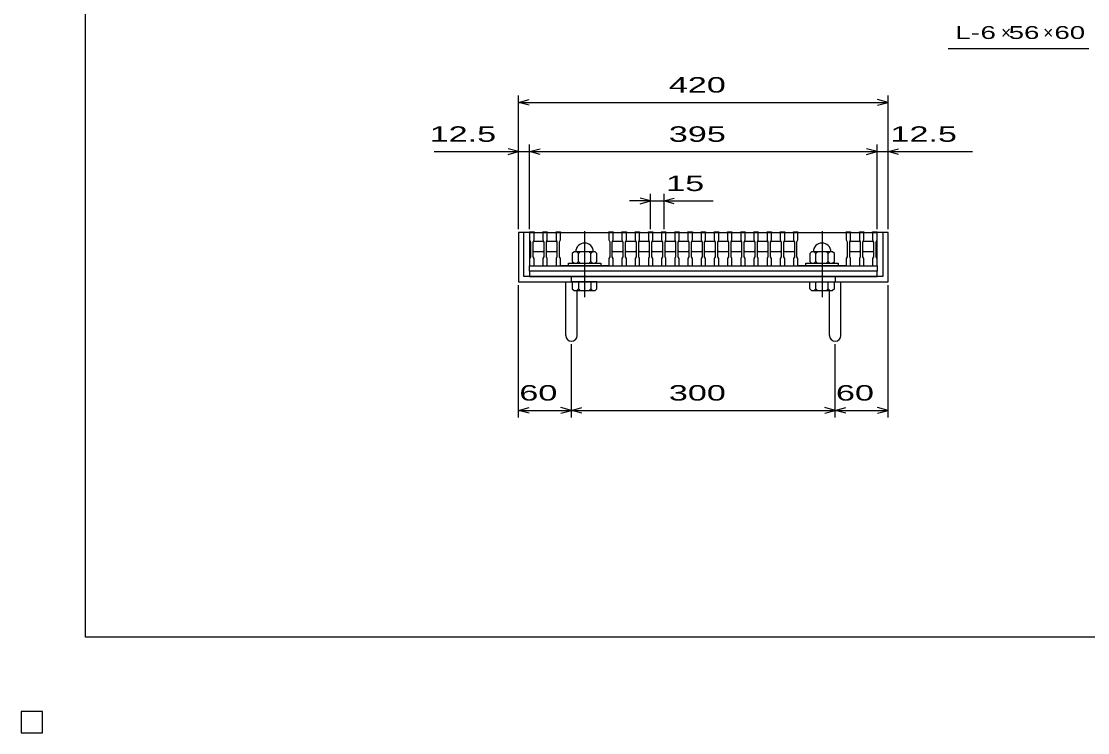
# Model space of a CAD drawing. Units: millimetres, scale not verified. Extents: x -1456 to 1385, y -1026 to 843.
# Drawn here: x -1456 to -243, y -1026 to -217 of the extents above; entities that cross this region are included whole.
import ezdxf
from ezdxf.enums import TextEntityAlignment as Align

# ---------------------------------------------------------------- set-up
doc = ezdxf.new("R2010")
doc.units = ezdxf.units.MM
doc.header["$LTSCALE"] = 8
doc.linetypes.add('CHAIN', pattern=[18.5, 12, -1.5, 3.5, -1.5])
for name, color, linetype, lineweight in [('0_2', 150, 'Continuous', 25), ('16', 3, 'Continuous', 25), ('19', 6, 'Continuous', 25), ('22', 4, 'Continuous', 25)]:
    doc.layers.add(name, color=color, linetype=linetype, lineweight=lineweight)
doc.styles.add('ベクトル', font='')
doc.styles.get('ベクトル').set_extended_font_data('ベクトル')

msp = doc.modelspace()

# ---------------------------------------------------------------- linework, layer by layer
at = {"layer": '0_2'}
for p, q in [((-1383.2, -917.2), (-1383.2, 842.8)), ((1384.8, -917.2), (-1383.2, -917.2))]:
    msp.add_line(p, q, dxfattribs=at)
at = {"layer": '16'}
for p, q in [((-878, -457), (-878, -456.3)), ((-878, -456.3), (-873, -456.3)), ((-878, -457), (-878, -465.5)), ((-873, -457), (-878, -457)), ((-878, -457), (-878, -495)), ((-878, -457), (-483, -457)), ((-873, -456.3), (-873, -457)), ((-873, -465.5), (-873, -457)), ((-863, -457), (-863, -456.3)), ((-863, -456.3), (-858, -456.3)), ((-863, -457), (-863, -465.5)), ((-858, -457), (-863, -457)), ((-858, -456.3), (-858, -457)), ((-858, -465.5), (-858, -457)), ((-848, -457), (-848, -456.3)), ((-848, -456.3), (-843, -456.3)), ((-848, -457), (-848, -465.5)), ((-843, -457), (-848, -457)), ((-843, -456.3), (-843, -457)), ((-843, -465.5), (-843, -457)), ((-843, -457), (-788, -457)), ((-788, -457), (-788, -456.3)), ((-788, -456.3), (-783, -456.3)), ((-788, -457), (-788, -465.5)), ((-783, -457), (-788, -457)), ((-783, -456.3), (-783, -457)), ((-783, -465.5), (-783, -457)), ((-773, -457), (-773, -456.3)), ((-773, -456.3), (-768, -456.3)), ((-773, -457), (-773, -465.5)), ((-768, -457), (-773, -457)), ((-768, -456.3), (-768, -457)), ((-768, -465.5), (-768, -457)), ((-758, -457), (-758, -456.3)), ((-758, -456.3), (-753, -456.3)), ((-758, -457), (-758, -465.5)), ((-753, -457), (-758, -457)), ((-753, -456.3), (-753, -457)), ((-753, -465.5), (-753, -457)), ((-743, -457), (-743, -456.3)), ((-743, -456.3), (-738, -456.3)), ((-743, -457), (-743, -465.5)), ((-738, -457), (-743, -457)), ((-738, -456.3), (-738, -457)), ((-738, -465.5), (-738, -457)), ((-728, -457), (-728, -456.3)), ((-728, -456.3), (-723, -456.3)), ((-728, -457), (-728, -465.5)), ((-723, -457), (-728, -457)), ((-723, -456.3), (-723, -457)), ((-723, -465.5), (-723, -457)), ((-713, -457), (-713, -456.3)), ((-713, -456.3), (-708, -456.3)), ((-713, -457), (-713, -465.5)), ((-708, -457), (-713, -457)), ((-708, -456.3), (-708, -457)), ((-708, -465.5), (-708, -457)), ((-698, -457), (-698, -456.3)), ((-698, -456.3), (-693, -456.3)), ((-698, -457), (-698, -465.5)), ((-693, -457), (-698, -457)), ((-693, -456.3), (-693, -457)), ((-693, -465.5), (-693, -457)), ((-683, -457), (-683, -456.3)), ((-683, -456.3), (-678, -456.3)), ((-683, -457), (-683, -465.5)), ((-678, -457), (-683, -457)), ((-678, -456.3), (-678, -457)), ((-678, -465.5), (-678, -457)), ((-668, -457), (-668, -456.3)), ((-668, -456.3), (-663, -456.3)), ((-668, -457), (-668, -465.5)), ((-663, -457), (-668, -457)), ((-663, -456.3), (-663, -457)), ((-663, -465.5), (-663, -457)), ((-653, -457), (-653, -456.3)), ((-653, -456.3), (-648, -456.3)), ((-653, -457), (-653, -465.5)), ((-648, -457), (-653, -457)), ((-648, -456.3), (-648, -457)), ((-648, -465.5), (-648, -457)), ((-638, -457), (-638, -456.3)), ((-638, -456.3), (-633, -456.3)), ((-638, -457), (-638, -465.5)), ((-633, -457), (-638, -457)), ((-633, -456.3), (-633, -457)), ((-633, -465.5), (-633, -457)), ((-623, -457), (-623, -456.3)), ((-623, -456.3), (-618, -456.3)), ((-623, -457), (-623, -465.5)), ((-618, -457), (-623, -457)), ((-618, -456.3), (-618, -457)), ((-618, -465.5), (-618, -457)), ((-608, -457), (-608, -456.3)), ((-608, -456.3), (-603, -456.3)), ((-608, -457), (-608, -465.5)), ((-603, -457), (-608, -457)), ((-603, -456.3), (-603, -457)), ((-603, -465.5), (-603, -457)), ((-593, -457), (-593, -456.3)), ((-593, -456.3), (-588, -456.3)), ((-593, -457), (-593, -465.5)), ((-588, -457), (-593, -457)), ((-588, -456.3), (-588, -457)), ((-588, -465.5), (-588, -457)), ((-578, -457), (-578, -456.3)), ((-578, -456.3), (-573, -456.3)), ((-578, -457), (-578, -465.5)), ((-573, -457), (-578, -457)), ((-573, -456.3), (-573, -457)), ((-573, -465.5), (-573, -457)), ((-573, -457), (-518, -457)), ((-518, -457), (-518, -456.3)), ((-518, -456.3), (-513, -456.3)), ((-518, -457), (-518, -465.5)), ((-513, -457), (-518, -457)), ((-513, -456.3), (-513, -457)), ((-513, -465.5), (-513, -457)), ((-503, -457), (-503, -456.3)), ((-503, -456.3), (-498, -456.3)), ((-503, -457), (-503, -465.5)), ((-498, -457), (-503, -457)), ((-498, -456.3), (-498, -457)), ((-498, -465.5), (-498, -457)), ((-488, -457), (-488, -456.3)), ((-488, -456.3), (-483, -456.3)), ((-488, -457), (-488, -465.5)), ((-483, -457), (-488, -457)), ((-483, -456.3), (-483, -457)), ((-483, -465.5), (-483, -457)), ((-483, -495), (-483, -457)), ((-878, -465.5), (-877, -467.5)), ((-877, -467.5), (-877, -484.5)), ((-874, -467.5), (-873, -465.5)), ((-874, -468), (-873, -467)), ((-874, -484.5), (-874, -467.5)), ((-873, -467), (-863, -467)), ((-863, -465.5), (-862, -467.5)), ((-863, -467), (-862, -468)), ((-862, -467.5), (-862, -484.5)), ((-859, -467.5), (-858, -465.5)), ((-859, -468), (-858, -467)), ((-859, -484.5), (-859, -467.5)), ((-858, -467), (-848, -467)), ((-848, -465.5), (-847, -467.5)), ((-848, -467), (-847, -468)), ((-847, -467.5), (-847, -484.5)), ((-844, -467.5), (-843, -465.5)), ((-844, -484.5), (-844, -467.5)), ((-788, -465.5), (-787, -467.5)), ((-787, -467.5), (-787, -484.5)), ((-784, -467.5), (-783, -465.5)), ((-784, -468), (-783, -467)), ((-784, -484.5), (-784, -467.5)), ((-783, -467), (-773, -467)), ((-773, -465.5), (-772, -467.5)), ((-773, -467), (-772, -468)), ((-772, -467.5), (-772, -484.5)), ((-769, -467.5), (-768, -465.5)), ((-769, -468), (-768, -467)), ((-769, -484.5), (-769, -467.5)), ((-768, -467), (-758, -467)), ((-758, -465.5), (-757, -467.5)), ((-758, -467), (-757, -468)), ((-757, -467.5), (-757, -484.5)), ((-754, -467.5), (-753, -465.5)), ((-754, -468), (-753, -467)), ((-754, -484.5), (-754, -467.5)), ((-753, -467), (-743, -467)), ((-743, -465.5), (-742, -467.5)), ((-743, -467), (-742, -468)), ((-742, -467.5), (-742, -484.5)), ((-739, -467.5), (-738, -465.5)), ((-739, -468), (-738, -467)), ((-739, -484.5), (-739, -467.5)), ((-738, -467), (-728, -467)), ((-728, -465.5), (-727, -467.5)), ((-728, -467), (-727, -468)), ((-727, -467.5), (-727, -484.5)), ((-724, -467.5), (-723, -465.5)), ((-724, -468), (-723, -467)), ((-724, -484.5), (-724, -467.5)), ((-723, -467), (-713, -467)), ((-713, -465.5), (-712, -467.5)), ((-713, -467), (-712, -468)), ((-712, -467.5), (-712, -484.5)), ((-709, -467.5), (-708, -465.5)), ((-709, -468), (-708, -467)), ((-709, -484.5), (-709, -467.5)), ((-708, -467), (-698, -467)), ((-698, -465.5), (-697, -467.5)), ((-698, -467), (-697, -468)), ((-697, -467.5), (-697, -484.5)), ((-694, -467.5), (-693, -465.5)), ((-694, -468), (-693, -467)), ((-694, -484.5), (-694, -467.5)), ((-693, -467), (-683, -467)), ((-683, -465.5), (-682, -467.5)), ((-683, -467), (-682, -468)), ((-682, -467.5), (-682, -484.5)), ((-679, -467.5), (-678, -465.5)), ((-679, -468), (-678, -467)), ((-679, -484.5), (-679, -467.5)), ((-678, -467), (-668, -467)), ((-668, -465.5), (-667, -467.5)), ((-668, -467), (-667, -468)), ((-667, -467.5), (-667, -484.5)), ((-664, -467.5), (-663, -465.5)), ((-664, -468), (-663, -467)), ((-664, -484.5), (-664, -467.5)), ((-663, -467), (-653, -467)), ((-653, -465.5), (-652, -467.5)), ((-653, -467), (-652, -468)), ((-652, -467.5), (-652, -484.5)), ((-649, -467.5), (-648, -465.5)), ((-649, -468), (-648, -467)), ((-649, -484.5), (-649, -467.5)), ((-648, -467), (-638, -467)), ((-638, -465.5), (-637, -467.5)), ((-638, -467), (-637, -468)), ((-637, -467.5), (-637, -484.5)), ((-634, -467.5), (-633, -465.5)), ((-634, -468), (-633, -467)), ((-634, -484.5), (-634, -467.5)), ((-633, -467), (-623, -467)), ((-623, -465.5), (-622, -467.5)), ((-623, -467), (-622, -468)), ((-622, -467.5), (-622, -484.5)), ((-619, -467.5), (-618, -465.5)), ((-619, -468), (-618, -467)), ((-619, -484.5), (-619, -467.5)), ((-618, -467), (-608, -467)), ((-608, -465.5), (-607, -467.5)), ((-608, -467), (-607, -468)), ((-607, -467.5), (-607, -484.5)), ((-604, -467.5), (-603, -465.5)), ((-604, -468), (-603, -467)), ((-604, -484.5), (-604, -467.5)), ((-603, -467), (-593, -467)), ((-593, -465.5), (-592, -467.5)), ((-593, -467), (-592, -468)), ((-592, -467.5), (-592, -484.5)), ((-589, -467.5), (-588, -465.5)), ((-589, -468), (-588, -467)), ((-589, -484.5), (-589, -467.5)), ((-588, -467), (-578, -467)), ((-578, -465.5), (-577, -467.5)), ((-578, -467), (-577, -468)), ((-577, -467.5), (-577, -484.5)), ((-574, -467.5), (-573, -465.5)), ((-574, -484.5), (-574, -467.5)), ((-518, -465.5), (-517, -467.5)), ((-517, -467.5), (-517, -484.5)), ((-514, -467.5), (-513, -465.5)), ((-514, -468), (-513, -467)), ((-514, -484.5), (-514, -467.5)), ((-513, -467), (-503, -467)), ((-503, -465.5), (-502, -467.5)), ((-503, -467), (-502, -468)), ((-502, -467.5), (-502, -484.5)), ((-499, -467.5), (-498, -465.5)), ((-499, -468), (-498, -467)), ((-499, -484.5), (-499, -467.5)), ((-498, -467), (-488, -467)), ((-488, -465.5), (-487, -467.5)), ((-488, -467), (-487, -468)), ((-487, -467.5), (-487, -484.5)), ((-484, -467.5), (-483, -465.5)), ((-484, -484.5), (-484, -467.5)), ((-877, -484.5), (-878, -486.5)), ((-873, -479), (-874, -478)), ((-873, -486.5), (-874, -484.5)), ((-863, -479), (-873, -479)), ((-862, -478), (-863, -479)), ((-862, -484.5), (-863, -486.5)), ((-858, -479), (-859, -478)), ((-858, -486.5), (-859, -484.5)), ((-848, -479), (-858, -479)), ((-847, -478), (-848, -479)), ((-847, -484.5), (-848, -486.5)), ((-843, -486.5), (-844, -484.5)), ((-827.5, -479), (-829.5, -481)), ((-829.5, -481), (-829.5, -490)), ((-803.5, -479), (-827.5, -479)), ((-822.5, -481), (-824.5, -479)), ((-820.5, -479), (-822.5, -481)), ((-822.5, -490), (-822.5, -481)), ((-808.5, -481), (-810.5, -479)), ((-806.5, -479), (-808.5, -481)), ((-808.5, -490), (-808.5, -481)), ((-801.5, -481), (-803.5, -479)), ((-801.5, -490), (-801.5, -481)), ((-787, -484.5), (-788, -486.5)), ((-783, -479), (-784, -478)), ((-783, -486.5), (-784, -484.5)), ((-773, -479), (-783, -479)), ((-772, -478), (-773, -479)), ((-772, -484.5), (-773, -486.5)), ((-768, -479), (-769, -478)), ((-768, -486.5), (-769, -484.5)), ((-758, -479), (-768, -479)), ((-757, -478), (-758, -479)), ((-757, -484.5), (-758, -486.5)), ((-753, -479), (-754, -478)), ((-753, -486.5), (-754, -484.5)), ((-743, -479), (-753, -479)), ((-742, -478), (-743, -479)), ((-742, -484.5), (-743, -486.5)), ((-738, -479), (-739, -478)), ((-738, -486.5), (-739, -484.5)), ((-728, -479), (-738, -479)), ((-727, -478), (-728, -479)), ((-727, -484.5), (-728, -486.5)), ((-723, -479), (-724, -478)), ((-723, -486.5), (-724, -484.5)), ((-713, -479), (-723, -479)), ((-712, -478), (-713, -479)), ((-712, -484.5), (-713, -486.5)), ((-708, -479), (-709, -478)), ((-708, -486.5), (-709, -484.5)), ((-698, -479), (-708, -479)), ((-697, -478), (-698, -479)), ((-697, -484.5), (-698, -486.5)), ((-693, -479), (-694, -478)), ((-693, -486.5), (-694, -484.5)), ((-683, -479), (-693, -479)), ((-682, -478), (-683, -479)), ((-682, -484.5), (-683, -486.5)), ((-678, -479), (-679, -478)), ((-678, -486.5), (-679, -484.5)), ((-668, -479), (-678, -479)), ((-667, -478), (-668, -479)), ((-667, -484.5), (-668, -486.5)), ((-663, -479), (-664, -478)), ((-663, -486.5), (-664, -484.5)), ((-653, -479), (-663, -479)), ((-652, -478), (-653, -479)), ((-652, -484.5), (-653, -486.5)), ((-648, -479), (-649, -478)), ((-648, -486.5), (-649, -484.5)), ((-638, -479), (-648, -479)), ((-637, -478), (-638, -479)), ((-637, -484.5), (-638, -486.5)), ((-633, -479), (-634, -478)), ((-633, -486.5), (-634, -484.5)), ((-623, -479), (-633, -479)), ((-622, -478), (-623, -479)), ((-622, -484.5), (-623, -486.5)), ((-618, -479), (-619, -478)), ((-618, -486.5), (-619, -484.5)), ((-608, -479), (-618, -479)), ((-607, -478), (-608, -479)), ((-607, -484.5), (-608, -486.5)), ((-603, -479), (-604, -478)), ((-603, -486.5), (-604, -484.5)), ((-593, -479), (-603, -479)), ((-592, -478), (-593, -479)), ((-592, -484.5), (-593, -486.5)), ((-588, -479), (-589, -478)), ((-588, -486.5), (-589, -484.5)), ((-578, -479), (-588, -479)), ((-577, -478), (-578, -479)), ((-577, -484.5), (-578, -486.5)), ((-573, -486.5), (-574, -484.5)), ((-557.5, -479), (-559.5, -481)), ((-559.5, -481), (-559.5, -490)), ((-533.5, -479), (-557.5, -479)), ((-552.5, -481), (-554.5, -479)), ((-550.5, -479), (-552.5, -481)), ((-552.5, -490), (-552.5, -481)), ((-538.5, -481), (-540.5, -479)), ((-536.5, -479), (-538.5, -481)), ((-538.5, -490), (-538.5, -481)), ((-531.5, -481), (-533.5, -479)), ((-531.5, -490), (-531.5, -481)), ((-517, -484.5), (-518, -486.5)), ((-513, -479), (-514, -478)), ((-513, -486.5), (-514, -484.5)), ((-503, -479), (-513, -479)), ((-502, -478), (-503, -479)), ((-502, -484.5), (-503, -486.5)), ((-498, -479), (-499, -478)), ((-498, -486.5), (-499, -484.5)), ((-488, -479), (-498, -479)), ((-487, -478), (-488, -479)), ((-487, -484.5), (-488, -486.5)), ((-483, -486.5), (-484, -484.5)), ((-878, -486.5), (-878, -495)), ((-878, -495), (-873, -495)), ((-878, -495), (-483, -495)), ((-878, -495), (-483, -495)), ((-878, -501), (-878, -495)), ((-873, -495), (-873, -486.5)), ((-863, -486.5), (-863, -495)), ((-863, -495), (-858, -495)), ((-858, -495), (-858, -486.5)), ((-848, -486.5), (-848, -495)), ((-848, -495), (-843, -495)), ((-843, -495), (-843, -486.5)), ((-788, -495), (-843, -495)), ((-834, -495), (-834, -492)), ((-834, -492), (-797, -492)), ((-797, -495), (-834, -495)), ((-829.5, -490), (-827.5, -492)), ((-824.5, -492), (-822.5, -490)), ((-822.5, -490), (-820.5, -492)), ((-810.5, -492), (-808.5, -490)), ((-808.5, -490), (-806.5, -492)), ((-803.5, -492), (-801.5, -490)), ((-797, -492), (-797, -495)), ((-788, -486.5), (-788, -495)), ((-788, -495), (-783, -495)), ((-783, -495), (-783, -486.5)), ((-773, -486.5), (-773, -495)), ((-773, -495), (-768, -495)), ((-768, -495), (-768, -486.5)), ((-758, -486.5), (-758, -495)), ((-758, -495), (-753, -495)), ((-753, -495), (-753, -486.5)), ((-743, -486.5), (-743, -495)), ((-743, -495), (-738, -495)), ((-738, -495), (-738, -486.5)), ((-728, -486.5), (-728, -495)), ((-728, -495), (-723, -495)), ((-723, -495), (-723, -486.5)), ((-713, -486.5), (-713, -495)), ((-713, -495), (-708, -495)), ((-708, -495), (-708, -486.5)), ((-698, -486.5), (-698, -495)), ((-698, -495), (-693, -495)), ((-693, -495), (-693, -486.5)), ((-683, -486.5), (-683, -495)), ((-683, -495), (-678, -495)), ((-678, -495), (-678, -486.5)), ((-668, -486.5), (-668, -495)), ((-668, -495), (-663, -495)), ((-663, -495), (-663, -486.5)), ((-653, -486.5), (-653, -495)), ((-653, -495), (-648, -495)), ((-648, -495), (-648, -486.5)), ((-638, -486.5), (-638, -495)), ((-638, -495), (-633, -495)), ((-633, -495), (-633, -486.5)), ((-623, -486.5), (-623, -495)), ((-623, -495), (-618, -495)), ((-618, -495), (-618, -486.5)), ((-608, -486.5), (-608, -495)), ((-608, -495), (-603, -495)), ((-603, -495), (-603, -486.5)), ((-593, -486.5), (-593, -495)), ((-593, -495), (-588, -495)), ((-588, -495), (-588, -486.5)), ((-578, -486.5), (-578, -495)), ((-578, -495), (-573, -495)), ((-573, -495), (-573, -486.5)), ((-518, -495), (-573, -495)), ((-564, -495), (-564, -492)), ((-564, -492), (-527, -492)), ((-527, -495), (-564, -495)), ((-559.5, -490), (-557.5, -492)), ((-554.5, -492), (-552.5, -490)), ((-552.5, -490), (-550.5, -492)), ((-540.5, -492), (-538.5, -490)), ((-538.5, -490), (-536.5, -492)), ((-533.5, -492), (-531.5, -490)), ((-527, -492), (-527, -495)), ((-518, -486.5), (-518, -495)), ((-518, -495), (-513, -495)), ((-513, -495), (-513, -486.5)), ((-503, -486.5), (-503, -495)), ((-503, -495), (-498, -495)), ((-498, -495), (-498, -486.5)), ((-488, -486.5), (-488, -495)), ((-488, -495), (-483, -495)), ((-483, -495), (-483, -486.5)), ((-483, -495), (-483, -501)), ((-483, -501), (-878, -501)), ((-878, -501), (-878, -507)), ((-878, -507), (-483, -507)), ((-483, -507), (-483, -501)), ((-1432, -1002), (-1456, -1002)), ((-1456, -1002), (-1456, -1026)), ((-1432, -1002), (-1456, -1002)), ((-1456, -1002), (-1456, -1026)), ((-1432, -1002), (-1456, -1002)), ((-1456, -1002), (-1456, -1026)), ((-1432, -1002), (-1456, -1002)), ((-1456, -1002), (-1456, -1026)), ((-1432, -1002), (-1456, -1002)), ((-1456, -1002), (-1456, -1026)), ((-1432, -1026), (-1432, -1002)), ((-1432, -1026), (-1432, -1002)), ((-1432, -1026), (-1432, -1002)), ((-1432, -1026), (-1432, -1002)), ((-1432, -1026), (-1432, -1002)), ((-1456, -1026), (-1432, -1026)), ((-1456, -1026), (-1432, -1026)), ((-1456, -1026), (-1432, -1026)), ((-1456, -1026), (-1432, -1026)), ((-1456, -1026), (-1432, -1026))]:
    msp.add_line(p, q, dxfattribs=at)
at = {"layer": '16', "linetype": 'CHAIN'}
for p, q in [((-815.5, -455.4), (-815.5, -530.4)), ((-545.5, -455.4), (-545.5, -530.4))]:
    msp.add_line(p, q, dxfattribs=at)
at = {"layer": '16'}
for centre in [(-815.5, -479), (-545.5, -479)]:
    msp.add_arc(centre, 10, 0, 180, dxfattribs=at)
at = {"layer": '19'}
for p, q in [((-878, -457), (-890.5, -457)), ((-890.5, -457), (-890.5, -513)), ((-884.5, -507), (-884.5, -457)), ((-470.5, -457), (-483, -457)), ((-476.5, -457), (-476.5, -507)), ((-470.5, -513), (-470.5, -457)), ((-476.5, -507), (-884.5, -507)), ((-830.5, -513), (-830.5, -507)), ((-530.5, -507), (-530.5, -513)), ((-890.5, -513), (-470.5, -513)), ((-837, -574.11), (-837, -513)), ((-829.5, -513), (-829.5, -521)), ((-801.5, -513), (-829.5, -513)), ((-829.5, -521), (-827.5, -523)), ((-822.5, -521), (-824.5, -523)), ((-822.5, -513), (-822.5, -521)), ((-820.5, -523), (-822.5, -521)), ((-808.5, -521), (-810.5, -523)), ((-808.5, -513), (-808.5, -521)), ((-806.5, -523), (-808.5, -521)), ((-803.5, -523), (-801.5, -521)), ((-801.5, -521), (-801.5, -513)), ((-559.5, -521), (-559.5, -513)), ((-559.5, -513), (-531.5, -513)), ((-557.5, -523), (-559.5, -521)), ((-554.5, -523), (-552.5, -521)), ((-552.5, -521), (-552.5, -513)), ((-550.5, -523), (-552.5, -521)), ((-540.5, -523), (-538.5, -521)), ((-538.5, -521), (-538.5, -513)), ((-536.5, -523), (-538.5, -521)), ((-531.5, -521), (-533.5, -523)), ((-531.5, -521), (-531.5, -513)), ((-524, -574.11), (-524, -513)), ((-827.5, -523), (-803.5, -523)), ((-824, -574.11), (-824, -523)), ((-557.5, -523), (-533.5, -523)), ((-537, -574.11), (-537, -523))]:
    msp.add_line(p, q, dxfattribs=at)
for centre in [(-830.5, -574.11), (-530.5, -574.11)]:
    msp.add_arc(centre, 6.5, 180, 0, dxfattribs=at)
at = {"layer": '22'}
for p, q in [((-402, -247.5), (-242, -247.5)), ((-890.5, -453), (-890.5, -301)), ((-470.5, -453), (-470.5, -301)), ((-890.5, -309), (-878.5, -305.8)), ((-878.5, -312.2), (-890.5, -309)), ((-890.5, -309), (-470.5, -309)), ((-470.5, -309), (-482.5, -305.8)), ((-482.5, -312.2), (-470.5, -309)), ((-890.5, -365), (-902.5, -361.8)), ((-890.5, -453), (-890.5, -357)), ((-878, -453), (-878, -357)), ((-878, -365), (-866, -361.8)), ((-483, -365), (-495, -361.8)), ((-483, -453), (-483, -357)), ((-470.5, -453), (-470.5, -357)), ((-470.5, -365), (-458.5, -361.8)), ((-986.5, -365), (-890.5, -365)), ((-902.5, -368.2), (-890.5, -365)), ((-890.5, -365), (-878, -365)), ((-866, -368.2), (-878, -365)), ((-878, -365), (-483, -365)), ((-495, -368.2), (-483, -365)), ((-483, -365), (-470.5, -365)), ((-458.5, -368.2), (-470.5, -365)), ((-470.5, -365), (-374.5, -365)), ((-740.5, -421), (-764.5, -421)), ((-740.5, -421), (-752.5, -417.8)), ((-752.5, -424.2), (-740.5, -421)), ((-740.5, -453), (-740.5, -413)), ((-740.5, -421), (-725.5, -421)), ((-725.5, -413), (-725.5, -453)), ((-725.5, -421), (-713.5, -417.8)), ((-713.5, -424.2), (-725.5, -421)), ((-725.5, -421), (-669.5, -421)), ((-890.5, -667.4), (-890.5, -517)), ((-470.5, -667.4), (-470.5, -517)), ((-830.5, -667.4), (-830.5, -584.2)), ((-530.5, -667.4), (-530.5, -584.2)), ((-890.5, -659.4), (-878.5, -656.2)), ((-878.5, -662.6), (-890.5, -659.4)), ((-890.5, -659.4), (-830.5, -659.4)), ((-830.5, -659.4), (-842.5, -656.2)), ((-842.5, -662.6), (-830.5, -659.4)), ((-830.5, -659.4), (-818.5, -656.2)), ((-818.5, -662.6), (-830.5, -659.4)), ((-830.5, -659.4), (-530.5, -659.4)), ((-530.5, -659.4), (-542.5, -656.2)), ((-542.5, -662.6), (-530.5, -659.4)), ((-530.5, -659.4), (-518.5, -656.2)), ((-518.5, -662.6), (-530.5, -659.4)), ((-530.5, -659.4), (-470.5, -659.4)), ((-470.5, -659.4), (-482.5, -656.2)), ((-482.5, -662.6), (-470.5, -659.4))]:
    msp.add_line(p, q, dxfattribs=at)
at = {"layer": '22', "color": 2}
for p, q in [((-1432, -1002), (-1456, -1002)), ((-1456, -1002), (-1456, -1026)), ((-1432, -1002), (-1456, -1002)), ((-1456, -1002), (-1456, -1026)), ((-1432, -1002), (-1456, -1002)), ((-1456, -1002), (-1456, -1026)), ((-1432, -1026), (-1432, -1002)), ((-1432, -1026), (-1432, -1002)), ((-1432, -1026), (-1432, -1002)), ((-1456, -1026), (-1432, -1026)), ((-1456, -1026), (-1432, -1026)), ((-1456, -1026), (-1432, -1026))]:
    msp.add_line(p, q, dxfattribs=at)

# ---------------------------------------------------------------- texts
at = {"layer": '22', "color": 2, "style": 'ベクトル'}
for s, height, width, p in [('L-', 14.66, 1.6, (-394, -229.5)), (' 6 ', 14.66, 1.6, (-374, -229.5)), (' 56 ', 14.66, 1.6, (-342, -229.5)), (' 60 ', 14.66, 1.6, (-290, -229.5)), (' 420 ', 17.6, 1.65, (-730.5, -289)), (' 12.5 ', 17.6, 1.65, (-1002.5, -345)), (' 395 ', 17.6, 1.65, (-730.5, -345)), (' 12.5 ', 17.6, 1.65, (-478.5, -345)), (' 15 ', 17.6, 1.65, (-733.5, -401)), (' 60 ', 17.6, 1.65, (-900.5, -639.4)), (' 300 ', 17.6, 1.65, (-730.5, -639.4)), (' 60 ', 17.6, 1.65, (-540.5, -639.4))]:
    msp.add_text(s, height=height, dxfattribs=dict(at, width=width)).set_placement(p, align=Align.MIDDLE_LEFT)
for p in [(-342, -229.5), (-294, -229.5)]:
    msp.add_text('×', height=14.66, dxfattribs=at).set_placement(p, align=Align.MIDDLE_LEFT)

doc.saveas('drawing.dxf')
